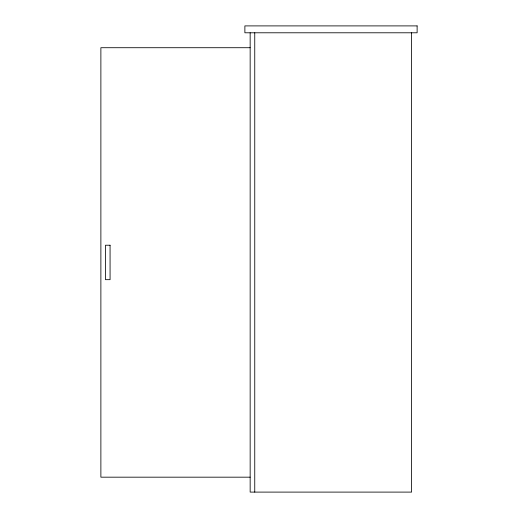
<?xml version="1.0" encoding="UTF-8"?>
<svg xmlns="http://www.w3.org/2000/svg" width="518" height="518" viewBox="0 0 518 518"><rect width="100%" height="100%" fill="white"/><g stroke="black" fill="none" stroke-linecap="round" stroke-linejoin="round"><path stroke-width="0.78" d="M250.155 47.714L100.88 47.714L100.88 477.175L250.155 477.175M411.603 32.789L411.603 492.1L250.155 492.1L250.155 32.789M254.752 32.789L254.752 492.1M417.12 25.9L244.878 25.9L244.878 32.789L417.12 32.789L417.12 25.9M110.069 245.221L105.478 245.221L105.478 279.668L110.069 279.668L110.069 245.221"/></g></svg>
